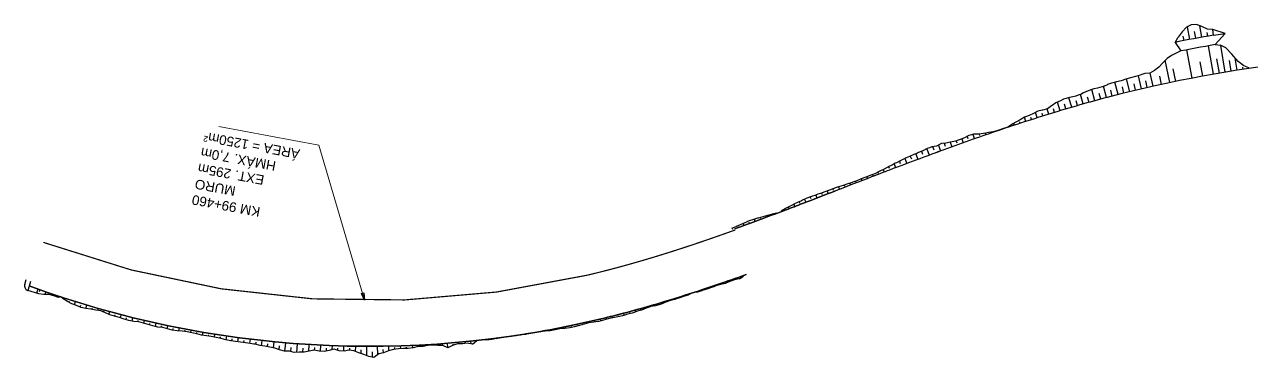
# Model space of a CAD drawing. Header units: metres. Extents: x 288738 to 324331, y 7399322 to 7465117.
# Drawn here: x 291989 to 292500, y 7462774 to 7462912 of the extents above; entities that cross this region are included whole.
import ezdxf

# ---------------------------------------------------------------- set-up
doc = ezdxf.new("R2010")
doc.units = ezdxf.units.M
doc.header["$LTSCALE"] = 10
for name, color, linetype in [('F-HZ-TALUDES-TIC', 7, 'Continuous'), ('U-HZ-TALUDES', 2, 'Continuous'), ('U-PLATAFORMA', 2, 'Continuous')]:
    doc.layers.add(name, color=color, linetype=linetype)
doc.layers.add('U-HZ-MURO', color=210, linetype='Continuous', lineweight=13)
doc.layers.add('U-HZ-TEXTO-MUROS', color=2, linetype='Continuous', lineweight=0)
doc.styles.add('ARIAL', font='arial.ttf')
doc.styles.add('DIM', font='arial.ttf', dxfattribs={"width": 0.8})
doc.dimstyles.new('U-1_2000', dxfattribs={"dimscale": 2, "dimtxt": 1.5, "dimasz": 0.75, "dimexe": 0.75, "dimexo": 0.75, "dimgap": 0.25, "dimtad": 1, "dimzin": 4, "dimtxsty": 'DIM', "dimblk": 'ARCHTICK', "dimcen": 0.7, "dimdle": 0.75, "dimclrd": 256, "dimclre": 256, "dimclrt": 256, "dimaunit": 1, "dimadec": 3, "dimazin": 2, "dimtfac": 1, "dimtofl": 0, "dimtmove": 0, "dimatfit": 3, "dimldrblk": 'CLOSEDBLANK', "dimfxl": 0, "dimtolj": 1, "dimtzin": 0, "dimlwd": -1, "dimlwe": -1, "dimarcsym": 0})

# ---------------------------------------------------------------- blocks, each defined once
blk = doc.blocks.new('_ArchTick')
at = {"color": 0, "linetype": 'ByBlock', "const_width": 0.15}
blk.add_lwpolyline([(-0.5, -0.5), (0.5, 0.5)], dxfattribs=at)

msp = doc.modelspace()

# ---------------------------------------------------------------- linework, layer by layer
at = {"layer": 'F-HZ-TALUDES-TIC', "color": 90, "linetype": 'Continuous', "lineweight": -3, "ltscale": 0.05}
for p, q in [((292471.799, 7462905.672), (292471.44, 7462907.535)), ((292474.255, 7462906.139), (292473.26, 7462911.429)), ((292476.713, 7462906.595), (292476.192, 7462909.435)), ((292479.173, 7462907.04), (292478.325, 7462911.784)), ((292481.635, 7462907.475), (292481.36, 7462909.056)), ((292484.099, 7462907.898), (292483.709, 7462910.199)), ((292484.027, 7462891.65), (292481.962, 7462903.471)), ((292488.956, 7462892.488), (292487.118, 7462903.625)), ((292465.895, 7462888.159), (292463.942, 7462897.438)), ((292475.175, 7462890.027), (292472.911, 7462901.812)), ((292486.491, 7462892.075), (292485.486, 7462897.99)), ((292491.424, 7462892.889), (292490.712, 7462897.334)), ((292493.893, 7462893.278), (292493.117, 7462898.276)), ((292458.946, 7462886.649), (292457.712, 7462892.148)), ((292468.342, 7462888.669), (292467.261, 7462893.93)), ((292479.597, 7462890.857), (292478.515, 7462896.759)), ((292496.364, 7462893.657), (292496.225, 7462894.584)), ((292498.837, 7462894.024), (292498.787, 7462894.37)), ((292439.518, 7462881.905), (292438.271, 7462886.627)), ((292444.358, 7462883.159), (292443.037, 7462888.356)), ((292449.209, 7462884.368), (292447.909, 7462889.695)), ((292451.64, 7462884.955), (292450.99, 7462887.672)), ((292454.072, 7462885.531), (292452.792, 7462890.998)), ((292456.508, 7462886.096), (292455.85, 7462888.963)), ((292462.418, 7462887.416), (292461.665, 7462890.877)), ((292425.066, 7462877.888), (292423.91, 7462881.855)), ((292429.872, 7462879.268), (292428.749, 7462883.241)), ((292432.279, 7462879.943), (292431.665, 7462882.152)), ((292434.689, 7462880.608), (292433.415, 7462885.265)), ((292437.102, 7462881.263), (292436.48, 7462883.576)), ((292441.936, 7462882.538), (292441.286, 7462885.048)), ((292446.782, 7462883.77), (292446.14, 7462886.348)), ((292415.488, 7462875.016), (292414.826, 7462877.162)), ((292417.878, 7462875.747), (292417.426, 7462877.233)), ((292420.271, 7462876.47), (292419.197, 7462880.051)), ((292422.667, 7462877.184), (292422.073, 7462879.191)), ((292427.468, 7462878.583), (292426.913, 7462880.513)), ((292403.575, 7462871.23), (292403.366, 7462871.867)), ((292405.952, 7462872.003), (292405.387, 7462873.75)), ((292408.332, 7462872.769), (292408.032, 7462873.706)), ((292410.715, 7462873.526), (292409.992, 7462875.814)), ((292413.1, 7462874.275), (292412.737, 7462875.438)), ((292401.2, 7462870.449), (292400.932, 7462871.26)), ((292293.387, 7462830.433), (292293.059, 7462831.321)), ((292295.731, 7462831.302), (292295.591, 7462831.68)), ((292298.074, 7462832.175), (292297.866, 7462832.732)), ((292300.415, 7462833.052), (292300.354, 7462833.216)), ((292283.991, 7462827.011), (292283.794, 7462827.56)), ((292286.343, 7462827.858), (292286.216, 7462828.209)), ((292288.693, 7462828.711), (292288.381, 7462829.567)), ((292291.041, 7462829.569), (292290.864, 7462830.054)), ((292281.306, 7462805.376), (292281.399, 7462805.107)), ((292283.667, 7462806.199), (292283.828, 7462805.737)), ((292286.025, 7462807.029), (292286.136, 7462806.713)), ((291991.265, 7462803.523), (291990.694, 7462801.664)), ((291994.85, 7462802.253), (291994.266, 7462800.614)), ((291995.734, 7462801.94), (291995.449, 7462801.135)), ((291998.094, 7462801.116), (291997.716, 7462800.026)), ((292000.459, 7462800.305), (292000.367, 7462800.036)), ((292269.462, 7462801.38), (292269.573, 7462801.041)), ((292271.836, 7462802.163), (292271.885, 7462802.017)), ((292274.208, 7462802.954), (292274.311, 7462802.646)), ((292276.577, 7462803.753), (292276.63, 7462803.597)), ((292278.943, 7462804.56), (292279.071, 7462804.185)), ((292002.829, 7462799.509), (292002.678, 7462799.055)), ((292179.307, 7462781.053), (292179.313, 7462780.999)), ((292189.229, 7462782.3), (292189.238, 7462782.232)), ((292191.704, 7462782.649), (292191.733, 7462782.451)), ((292194.178, 7462783.013), (292194.188, 7462782.946))]:
    msp.add_line(p, q, dxfattribs=at)
at = {"layer": 'F-HZ-TALUDES-TIC', "color": 10, "linetype": 'Continuous', "lineweight": -3, "ltscale": 0.05}
for p, q in [((292383.932, 7462866.612), (292384.579, 7462864.774)), ((292386.536, 7462866.754), (292386.737, 7462866.178)), ((292389.062, 7462867.108), (292389.299, 7462866.423)), ((292391.546, 7462867.577), (292391.605, 7462867.407)), ((292393.984, 7462868.177), (292394.029, 7462868.045)), ((292367.131, 7462861.515), (292367.624, 7462860.177)), ((292369.573, 7462862.131), (292370.463, 7462859.701)), ((292371.959, 7462862.901), (292372.385, 7462861.73)), ((292374.45, 7462863.377), (292375.161, 7462861.411)), ((292376.919, 7462863.912), (292377.216, 7462863.086)), ((292379.266, 7462864.783), (292379.867, 7462863.102)), ((292381.561, 7462865.805), (292381.892, 7462864.873)), ((292355.61, 7462856.579), (292356.404, 7462854.472)), ((292357.893, 7462857.62), (292358.318, 7462856.486)), ((292360.205, 7462858.584), (292361.085, 7462856.229)), ((292362.507, 7462859.578), (292362.967, 7462858.34)), ((292364.785, 7462860.637), (292365.771, 7462857.974)), ((292344.379, 7462850.921), (292344.549, 7462850.477)), ((292346.626, 7462852.046), (292347.054, 7462850.927)), ((292348.867, 7462853.19), (292349.128, 7462852.503)), ((292351.115, 7462854.318), (292351.727, 7462852.705)), ((292353.353, 7462855.472), (292353.709, 7462854.531)), ((292332.764, 7462846.294), (292333.05, 7462845.55)), ((292335.113, 7462847.15), (292335.248, 7462846.799)), ((292337.427, 7462848.098), (292337.717, 7462847.346)), ((292339.771, 7462848.971), (292339.91, 7462848.607)), ((292342.106, 7462849.865), (292342.384, 7462849.139)), ((292318.584, 7462841.376), (292319.054, 7462840.156)), ((292320.941, 7462842.212), (292321.164, 7462841.633)), ((292323.282, 7462843.089), (292323.72, 7462841.953)), ((292325.626, 7462843.956), (292325.839, 7462843.404)), ((292327.986, 7462844.785), (292328.385, 7462843.752)), ((292330.372, 7462845.546), (292330.545, 7462845.099)), ((292307.11, 7462836.397), (292307.246, 7462836.04)), ((292309.358, 7462837.517), (292309.717, 7462836.574)), ((292311.636, 7462838.554), (292311.844, 7462838.011)), ((292313.914, 7462839.593), (292314.386, 7462838.363)), ((292316.225, 7462840.548), (292316.472, 7462839.904)), ((292304.896, 7462835.186), (292305.044, 7462834.797)), ((292005.727, 7462798.025), (292005.882, 7462798.505)), ((292007.883, 7462796.764), (292008.042, 7462797.263)), ((292010.156, 7462795.729), (292010.558, 7462797.021)), ((292012.443, 7462794.724), (292012.682, 7462795.508)), ((292014.857, 7462794.11), (292015.295, 7462795.578)), ((292248.355, 7462794.407), (292248.227, 7462794.854)), ((292250.739, 7462795.129), (292250.679, 7462795.336)), ((292253.181, 7462795.658), (292253.008, 7462796.244)), ((292255.511, 7462796.541), (292255.45, 7462796.747)), ((292257.838, 7462797.449), (292257.769, 7462797.675)), ((292260.262, 7462798.061), (292260.208, 7462798.236)), ((292262.645, 7462798.815), (292262.537, 7462799.156)), ((292265.011, 7462799.622), (292264.965, 7462799.767)), ((292017.339, 7462793.817), (292017.495, 7462794.351)), ((292019.806, 7462793.414), (292020.03, 7462794.199)), ((292022.196, 7462792.758), (292022.303, 7462793.144)), ((292024.447, 7462791.675), (292024.774, 7462792.878)), ((292026.827, 7462790.934), (292027, 7462791.583)), ((292029.252, 7462790.338), (292029.58, 7462791.602)), ((292031.618, 7462789.531), (292031.802, 7462790.259)), ((292034.041, 7462788.932), (292034.398, 7462790.385)), ((292229.14, 7462789.02), (292228.957, 7462789.785)), ((292231.548, 7462789.691), (292231.464, 7462790.032)), ((292233.975, 7462790.283), (292233.802, 7462790.973)), ((292236.423, 7462790.793), (292236.32, 7462791.191)), ((292238.865, 7462791.322), (292238.629, 7462792.218)), ((292241.262, 7462792.016), (292241.149, 7462792.438)), ((292243.627, 7462792.804), (292243.432, 7462793.512)), ((292246.021, 7462793.511), (292245.928, 7462793.844)), ((292036.523, 7462788.67), (292036.659, 7462789.236)), ((292038.94, 7462788.054), (292039.215, 7462789.228)), ((292041.327, 7462787.314), (292041.482, 7462787.993)), ((292043.754, 7462786.714), (292044.066, 7462788.127)), ((292046.216, 7462786.303), (292046.355, 7462786.95)), ((292048.651, 7462785.753), (292048.928, 7462787.083)), ((292051.079, 7462785.165), (292051.222, 7462785.874)), ((292053.56, 7462784.859), (292053.803, 7462786.1)), ((292056.04, 7462784.553), (292056.142, 7462785.092)), ((292058.5, 7462784.107), (292058.695, 7462785.173)), ((292204.591, 7462784.593), (292204.57, 7462784.713)), ((292209.548, 7462785.213), (292209.474, 7462785.609)), ((292212.008, 7462785.66), (292211.967, 7462785.87)), ((292214.496, 7462785.894), (292214.361, 7462786.564)), ((292216.958, 7462786.325), (292216.881, 7462786.695)), ((292219.386, 7462786.913), (292219.243, 7462787.58)), ((292221.805, 7462787.545), (292221.742, 7462787.827)), ((292224.212, 7462788.214), (292224.113, 7462788.653)), ((292226.692, 7462788.531), (292226.613, 7462788.871)), ((292060.947, 7462783.596), (292061.047, 7462784.163)), ((292063.384, 7462783.044), (292063.6, 7462784.305)), ((292065.852, 7462782.641), (292065.955, 7462783.267)), ((292068.318, 7462782.235), (292068.518, 7462783.497)), ((292070.766, 7462781.728), (292070.871, 7462782.421)), ((292073.186, 7462781.102), (292073.426, 7462782.749)), ((292075.644, 7462780.648), (292075.766, 7462781.523)), ((292078.119, 7462780.304), (292078.354, 7462782.062)), ((292080.602, 7462780.023), (292080.712, 7462780.881)), ((292083.08, 7462779.692), (292083.292, 7462781.432)), ((292085.532, 7462779.207), (292085.643, 7462780.174)), ((292087.968, 7462778.66), (292088.209, 7462780.866)), ((292090.441, 7462778.29), (292090.56, 7462779.447)), ((292092.883, 7462777.767), (292093.135, 7462780.358)), ((292097.677, 7462776.386), (292097.978, 7462779.916)), ((292102.621, 7462775.929), (292102.885, 7462779.529)), ((292165.483, 7462777.79), (292165.332, 7462779.71)), ((292170.14, 7462779.475), (292170.082, 7462780.113)), ((292172.632, 7462779.631), (292172.598, 7462779.988)), ((292175.103, 7462779.459), (292174.987, 7462780.587)), ((292182.366, 7462781.102), (292182.348, 7462781.255)), ((292184.832, 7462781.509), (292184.806, 7462781.715)), ((292199.656, 7462783.793), (292199.643, 7462783.873)), ((292202.121, 7462784.209), (292202.115, 7462784.247)), ((292095.287, 7462777.083), (292095.426, 7462778.606)), ((292100.159, 7462776.248), (292100.297, 7462777.982)), ((292105.121, 7462775.961), (292105.235, 7462777.658)), ((292107.584, 7462776.344), (292107.759, 7462779.201)), ((292110.014, 7462776.867), (292110.075, 7462777.965)), ((292112.448, 7462776.336), (292112.577, 7462778.935)), ((292114.926, 7462776.451), (292114.978, 7462777.636)), ((292117.344, 7462777.075), (292117.407, 7462778.725)), ((292119.716, 7462776.78), (292119.746, 7462777.711)), ((292122.178, 7462776.41), (292122.234, 7462778.571)), ((292124.634, 7462776.76), (292124.652, 7462777.637)), ((292127.074, 7462776.252), (292127.106, 7462778.474)), ((292129.437, 7462775.437), (292129.45, 7462776.942)), ((292131.767, 7462774.532), (292131.778, 7462778.435)), ((292134.17, 7462773.891), (292134.164, 7462776.163)), ((292136.258, 7462775.023), (292136.231, 7462778.446)), ((292138.62, 7462775.698), (292138.601, 7462777.085)), ((292140.941, 7462776.618), (292140.904, 7462778.51)), ((292143.365, 7462777.217), (292143.348, 7462777.891)), ((292145.845, 7462777.516), (292145.81, 7462778.635)), ((292148.343, 7462777.567), (292148.321, 7462778.144)), ((292150.831, 7462777.765), (292150.786, 7462778.82)), ((292153.258, 7462778.337), (292153.244, 7462778.635)), ((292155.743, 7462778.517), (292155.713, 7462779.065)), ((292158.208, 7462778.875), (292158.198, 7462779.042)), ((292160.706, 7462778.86), (292160.672, 7462779.369)), ((292163.205, 7462778.782), (292163.177, 7462779.163)), ((292167.742, 7462778.858), (292167.698, 7462779.379))]:
    msp.add_line(p, q, dxfattribs=at)
at = {"layer": 'F-HZ-TALUDES-TIC', "color": 1, "linetype": 'Continuous', "lineweight": -3, "ltscale": 0.05}
for p, q in [((292396.378, 7462868.902), (292396.387, 7462868.875)), ((292207.075, 7462784.871), (292207.049, 7462785.012))]:
    msp.add_line(p, q, dxfattribs=at)
at = {"layer": 'U-HZ-MURO', "ltscale": 0.05, "const_width": 0.5}
msp.add_lwpolyline([(292285.039, 7462826.855, -0.0029856), (292274.782, 7462823.234, -0.0036587), (292265.123, 7462819.967, -0.0045568), (292254.258, 7462816.491, -0.0049985), (292244.324, 7462813.52, -0.0058581), (292233.501, 7462810.538, -0.0062723), (292223.356, 7462808.006, -0.1472932), (291997.141, 7462821.692, -0.1472932)], format="xyb", dxfattribs=at)
at = {"layer": 'U-HZ-TALUDES', "ltscale": 0.05}
for p, q in [((291989.447, 7462804.215, 721.46), (291990.007, 7462806.22)), ((291991.86, 7462805.459), (291991.265, 7462803.523)), ((292269.325, 7462800.956, 716.164), (292267.296, 7462800.627, 716.486))]:
    msp.add_line(p, q, dxfattribs=at)
for points, elevation in [([(292469.659, 7462905.255), (292468.036, 7462904.917), (292469.31, 7462907.028)], 704.504), ([(292468.036, 7462904.917), (292470.432, 7462901.33), (292468.482, 7462900.465)], 704.504), ([(292005.398, 7462798.228), (292004.402, 7462798.987), (292003.423, 7462798.789)], 721.603), ([(292175.658, 7462779.361), (292177.567, 7462780.833)], 719.409), ([(292181.675, 7462781.006), (292180.631, 7462781.205), (292179.615, 7462780.964)], 718.331), ([(292185.724, 7462781.684), (292187.55, 7462782.071), (292187.743, 7462782.061)], 718.085), ([(292195.87, 7462783.163), (292196.937, 7462783.437), (292197.892, 7462783.5)], 717.685)]:
    msp.add_lwpolyline(points, dxfattribs=dict(at, elevation=elevation))
for points in [[(292484.099, 7462907.898), (292488.941, 7462908.587), (292483.709, 7462910.199)], [(292488.941, 7462908.587), (292484.766, 7462903.954), (292486.915, 7462903.723)]]:
    msp.add_lwpolyline(points, dxfattribs=at)
at = {"layer": 'U-HZ-TALUDES', "color": 2, "linetype": 'Continuous', "lineweight": -3}
for points in [[(292483.709, 7462910.199, 702.692), (292481.529, 7462910.444, 702.323), (292479.21, 7462911.448, 701.433), (292476.904, 7462912.323, 700.625), (292474.765, 7462912.238, 700.46), (292472.807, 7462911.185, 700.947), (292471.01, 7462909.325, 701.977), (292469.31, 7462907.028, 703.3)], [(292484.099, 7462907.898, 704.248), (292482.032, 7462907.544, 704.285), (292479.966, 7462907.182, 704.321), (292477.902, 7462906.813, 704.358), (292475.839, 7462906.435, 704.394), (292473.777, 7462906.05, 704.431), (292471.717, 7462905.656, 704.468), (292469.659, 7462905.255, 704.504)], [(292484.766, 7462903.954, 704.148), (292482.714, 7462903.603, 704.185), (292480.664, 7462903.244, 704.221), (292478.614, 7462902.877, 704.258), (292476.566, 7462902.502, 704.294), (292474.52, 7462902.119, 704.331), (292472.475, 7462901.729, 704.368), (292470.432, 7462901.33, 704.404)], [(292498.787, 7462894.37, 711.696), (292496.616, 7462895.109, 711.033), (292494.279, 7462896.878, 709.67), (292491.719, 7462899.956, 707.416), (292489.198, 7462902.63, 705.429), (292486.915, 7462903.723, 704.5)], [(292468.482, 7462900.465, 704.753), (292467.733, 7462900.031, 704.952), (292466.567, 7462899.449, 705.2), (292464.703, 7462898.207, 705.796), (292462.957, 7462896.445, 706.742), (292461.24, 7462894.6, 707.74), (292459.444, 7462893.159, 708.46), (292457.577, 7462892.07, 708.934), (292455.497, 7462891.936, 708.751), (292454.281, 7462891.508, 708.87), (292453.554, 7462891.206, 708.971), (292451.568, 7462890.663, 709.057), (292449.56, 7462890.214, 709.074), (292447.593, 7462889.596, 709.202), (292445.632, 7462888.956, 709.339), (292443.62, 7462888.526, 709.327), (292441.645, 7462887.948, 709.412), (292440.001, 7462887.312, 709.579), (292439.725, 7462887.162, 709.635), (292437.789, 7462886.449, 709.803), (292435.818, 7462885.879, 709.868), (292434.315, 7462885.573, 709.831), (292434.314, 7462885.572, 709.831), (292433.819, 7462885.412, 709.857), (292431.885, 7462884.71, 710.003), (292429.98, 7462883.913, 710.211), (292428.805, 7462883.26, 710.441), (292428.798, 7462883.258, 710.441), (292428.105, 7462883.024, 710.478), (292427.77, 7462882.912, 710.495), (292426.737, 7462882.564, 710.548), (292426.162, 7462882.38, 710.572), (292424.165, 7462881.925, 710.529), (292422.695, 7462881.521, 710.54), (292422.187, 7462881.407, 710.527), (292421.628, 7462881.285, 710.51), (292420.315, 7462880.531, 710.769), (292418.428, 7462879.72, 710.962), (292416.927, 7462878.685, 711.364), (292416.671, 7462878.486, 711.447), (292414.939, 7462877.189, 711.972), (292412.954, 7462876.72, 711.916), (292411.53, 7462876.429, 711.844), (292411.528, 7462876.429, 711.844), (292410.956, 7462876.293, 711.826), (292409.114, 7462875.377, 712.076), (292407.29, 7462874.408, 712.358), (292406.197, 7462874.03, 712.396), (292406.19, 7462874.028, 712.396), (292405.371, 7462873.744, 712.424), (292403.57, 7462872.719, 712.739), (292401.747, 7462871.772, 712.997), (292400.491, 7462870.982, 713.26), (292400.489, 7462870.981, 713.261), (292398.52, 7462869.556, 713.386)], [(292398.52, 7462869.556, 713.386), (292396.309, 7462868.879, 713.887), (292394.658, 7462868.389, 713.983), (292394.374, 7462868.289, 713.985), (292392.429, 7462867.729, 714.119), (292390.411, 7462867.383, 714.484), (292389.108, 7462867.116, 714.681), (292389.107, 7462867.116, 714.681), (292388.404, 7462866.999, 714.814), (292386.357, 7462866.731, 715.27), (292384.237, 7462866.667, 715.948), (292383.328, 7462866.5, 716.11), (292383.32, 7462866.499, 716.111), (292382.272, 7462866.16, 716.161), (292380.45, 7462865.251, 715.95), (292378.569, 7462864.508, 715.919), (292377.342, 7462864.031, 715.907), (292377.34, 7462864.03, 715.907), (292376.663, 7462863.84, 715.97), (292374.667, 7462863.425, 716.293), (292372.677, 7462862.992, 716.601), (292370.928, 7462862.77, 717.022), (292370.654, 7462862.647, 717.006), (292368.824, 7462861.774, 716.852), (292366.789, 7462861.463, 717.298), (292365.816, 7462861.083, 717.297), (292365.815, 7462861.082, 717.297), (292364.921, 7462860.701, 717.268), (292363.091, 7462859.837, 717.13), (292361.246, 7462859.019, 717.044), (292360.909, 7462858.867, 717.026), (292360.902, 7462858.863, 717.026), (292359.381, 7462858.255, 717.018), (292357.528, 7462857.464, 716.965), (292356.216, 7462856.861, 716.889), (292355.694, 7462856.625, 716.862), (292354.771, 7462856.122, 716.735), (292353.878, 7462855.738, 716.709), (292352.074, 7462854.826, 716.531), (292351.628, 7462854.608, 716.494), (292350.293, 7462853.855, 716.291), (292350.207, 7462853.806, 716.278), (292348.739, 7462853.131, 716.197), (292348.472, 7462852.991, 716.167), (292346.675, 7462852.07, 715.983), (292345.14, 7462851.304, 715.846), (292345.138, 7462851.303, 715.846), (292344.87, 7462851.172, 715.825), (292343.073, 7462850.252, 715.645), (292341.493, 7462849.619, 715.651), (292341.484, 7462849.616, 715.652), (292341.209, 7462849.514, 715.661), (292339.333, 7462848.806, 715.709), (292337.454, 7462848.109, 715.769), (292335.599, 7462847.352, 715.765), (292334.025, 7462846.698, 715.752), (292334.021, 7462846.697, 715.752), (292333.74, 7462846.604, 715.771), (292331.828, 7462845.997, 715.929), (292329.912, 7462845.404, 716.101), (292328.004, 7462844.791, 716.253), (292326.391, 7462844.241, 716.351), (292326.112, 7462844.137, 716.359), (292326.035, 7462844.108, 716.361), (292324.237, 7462843.442, 716.422), (292322.363, 7462842.749, 716.486), (292320.494, 7462842.043, 716.535), (292319.474, 7462841.711, 716.611), (292319.152, 7462841.589, 716.62), (292318.608, 7462841.384, 716.634), (292316.717, 7462840.742, 716.75), (292314.861, 7462840.012, 716.771), (292313.036, 7462839.204, 716.708), (292312.623, 7462839.014, 716.686), (292312.363, 7462838.893, 716.672), (292311.225, 7462838.363, 716.607), (292309.407, 7462837.54, 716.524), (292309.282, 7462837.482, 716.517), (292309.033, 7462837.365, 716.501), (292307.612, 7462836.659, 716.377), (292305.993, 7462835.813, 716.195), (292305.837, 7462835.726, 716.172), (292305.766, 7462835.687, 716.162), (292304.09, 7462834.721, 715.887)], [(292302.313, 7462833.798, 715.637), (292300.376, 7462833.4, 715.467), (292300.342, 7462833.391, 715.465), (292300.154, 7462833.345, 715.453), (292298.414, 7462832.872, 715.375), (292296.48, 7462832.377, 715.269), (292294.581, 7462831.788, 715.232), (292294.473, 7462831.751, 715.233), (292294.301, 7462831.696, 715.231), (292292.681, 7462831.207, 715.193), (292290.799, 7462830.583, 715.186), (292289.852, 7462830.212, 715.22), (292289.702, 7462830.146, 715.23), (292288.967, 7462829.822, 715.28), (292287.147, 7462829.032, 715.396), (292285.386, 7462828.245, 715.525), (292285.334, 7462828.222, 715.529), (292285.262, 7462828.19, 715.534), (292283.512, 7462827.439, 715.646)], [(292288.534, 7462807.435, 715.736), (292286.889, 7462806.515, 715.558), (292286.777, 7462806.502, 715.577), (292286.72, 7462806.495, 715.586), (292284.719, 7462806.085, 715.808), (292282.831, 7462805.348, 715.797), (292281.184, 7462804.721, 715.795), (292281.123, 7462804.698, 715.794), (292280.934, 7462804.633, 715.798), (292278.954, 7462804.157, 715.965), (292277.008, 7462803.583, 716.058), (292276.17, 7462803.219, 716.025), (292276.127, 7462803.2, 716.023), (292275.099, 7462802.895, 716.069), (292273.164, 7462802.284, 716.129), (292271.239, 7462801.638, 716.161), (292271.186, 7462801.598, 716.148), (292271.171, 7462801.587, 716.144), (292269.325, 7462800.956, 716.164)], [(292003.423, 7462798.789, 720.898), (292001.489, 7462799.48, 720.964), (291999.483, 7462799.954, 720.87), (291997.339, 7462800.041, 720.496), (291995.258, 7462800.322, 720.251), (291990.694, 7462801.664, 0)], [(292267.282, 7462800.67, 716.441), (292265.507, 7462800.099, 716.474), (292265.496, 7462800.095, 716.475), (292265.348, 7462800.048, 716.477), (292263.411, 7462799.431, 716.514), (292261.471, 7462798.82, 716.55), (292259.933, 7462798.341, 716.579), (292259.88, 7462798.325, 716.58), (292259.528, 7462798.216, 716.587), (292257.583, 7462797.617, 716.623), (292255.634, 7462797.027, 716.66), (292254.82, 7462796.782, 716.675), (292254.749, 7462796.761, 716.677), (292253.682, 7462796.443, 716.697), (292251.727, 7462795.866, 716.733), (292249.77, 7462795.296, 716.77), (292249.692, 7462795.274, 716.771), (292249.591, 7462795.245, 716.773), (292247.809, 7462794.734, 716.806), (292245.845, 7462794.18, 716.843), (292244.106, 7462793.697, 716.875), (292243.976, 7462793.661, 716.877), (292243.878, 7462793.634, 716.879), (292241.908, 7462793.095, 716.916), (292239.935, 7462792.564, 716.952), (292238.502, 7462792.184, 716.979), (292238.331, 7462792.139, 716.982), (292237.959, 7462792.042, 716.989), (292235.98, 7462791.528, 717.025), (292233.998, 7462791.023, 717.062), (292233.237, 7462790.831, 717.076), (292233.045, 7462790.783, 717.079), (292232.013, 7462790.527, 717.098), (292230.024, 7462790.04, 717.135), (292228.033, 7462789.563, 717.171), (292227.954, 7462789.544, 717.173), (292227.731, 7462789.491, 717.177), (292226.037, 7462789.095, 717.208), (292224.039, 7462788.636, 717.245), (292222.039, 7462788.188, 717.281), (292220.037, 7462787.749, 717.318), (292218.032, 7462787.321, 717.354), (292216.025, 7462786.902, 717.391), (292214.017, 7462786.494, 717.427), (292212.006, 7462786.095, 717.464), (292209.993, 7462785.707, 717.5), (292207.979, 7462785.328, 717.537), (292205.962, 7462784.96, 717.573), (292203.944, 7462784.601, 717.61), (292201.924, 7462784.253, 717.646), (292199.902, 7462783.915, 717.683), (292197.878, 7462783.586, 717.72)], [(292267.296, 7462800.627, 716.486), (292265.598, 7462799.815, 716.772), (292265.587, 7462799.812, 716.772), (292265.438, 7462799.767, 716.773), (292263.511, 7462799.114, 716.847), (292261.587, 7462798.45, 716.939), (292260.04, 7462797.996, 716.94), (292259.986, 7462797.981, 716.94), (292259.628, 7462797.891, 716.927), (292257.648, 7462797.402, 716.849), (292255.746, 7462796.655, 717.048), (292254.971, 7462796.28, 717.199), (292254.902, 7462796.247, 717.213), (292253.865, 7462795.826, 717.339), (292251.882, 7462795.339, 717.282), (292249.864, 7462794.969, 717.11), (292249.788, 7462794.943, 717.115), (292249.689, 7462794.904, 717.127), (292247.945, 7462794.255, 717.305), (292246.032, 7462793.514, 717.535), (292244.293, 7462793.022, 717.575), (292244.16, 7462792.996, 717.567), (292244.059, 7462792.977, 717.561), (292242.148, 7462792.211, 717.831), (292240.147, 7462791.77, 717.774), (292238.741, 7462791.278, 717.916), (292238.566, 7462791.243, 717.908), (292238.188, 7462791.169, 717.891), (292236.182, 7462790.742, 717.837), (292234.174, 7462790.325, 717.782), (292233.403, 7462790.164, 717.764), (292233.211, 7462790.119, 717.764), (292232.173, 7462789.879, 717.766), (292230.206, 7462789.289, 717.908), (292228.217, 7462788.786, 717.969), (292228.138, 7462788.768, 717.971), (292227.916, 7462788.709, 717.981), (292226.185, 7462788.457, 717.863), (292224.137, 7462788.205, 717.687), (292222.162, 7462787.634, 717.848), (292220.17, 7462787.135, 717.946), (292218.19, 7462786.574, 718.117), (292216.177, 7462786.167, 718.142), (292214.148, 7462785.837, 718.097), (292212.088, 7462785.675, 717.892), (292210.069, 7462785.306, 717.909), (292208.049, 7462784.947, 717.925), (292205.993, 7462784.787, 717.749), (292203.96, 7462784.506, 717.707), (292201.936, 7462784.179, 717.722), (292199.915, 7462783.836, 717.763), (292197.892, 7462783.5, 717.807)], [(292175.658, 7462779.361, 719.409), (292173.555, 7462779.733, 718.863), (292171.514, 7462779.507, 718.928), (292169.457, 7462779.458, 718.827), (292167.455, 7462778.758, 719.388), (292165.47, 7462777.784, 720.235), (292163.332, 7462778.778, 719.117), (292161.269, 7462778.838, 718.947), (292159.207, 7462778.92, 718.766), (292157.157, 7462778.828, 718.768), (292155.127, 7462778.381, 719.136), (292153.073, 7462778.333, 719.116), (292151.042, 7462777.789, 719.601), (292148.995, 7462777.56, 719.782), (292146.937, 7462777.583, 719.72), (292144.884, 7462777.456, 719.819), (292142.836, 7462777.134, 720.124), (292140.789, 7462776.577, 720.673), (292138.741, 7462775.721, 721.531), (292136.681, 7462775.338, 721.927), (292134.621, 7462773.804, 723.484), (292132.549, 7462774.204, 723.117), (292130.483, 7462775.072, 722.292), (292128.424, 7462775.79, 721.629), (292126.372, 7462776.493, 720.99), (292124.318, 7462776.808, 720.748), (292122.248, 7462776.402, 721.238), (292120.193, 7462776.615, 721.121), (292118.157, 7462777.322, 720.518), (292116.073, 7462776.69, 721.266), (292113.991, 7462776.256, 721.826), (292111.931, 7462776.363, 721.854), (292109.894, 7462776.898, 721.465), (292107.799, 7462776.387, 722.133), (292105.703, 7462775.969, 722.719), (292103.629, 7462775.938, 722.927), (292101.554, 7462775.919, 723.135), (292099.518, 7462776.399, 722.851), (292097.442, 7462776.385, 723.074), (292095.425, 7462777.042, 722.633), (292093.408, 7462777.637, 722.264), (292091.384, 7462778.137, 722.001), (292089.346, 7462778.468, 721.918), (292087.304, 7462778.753, 721.891), (292085.289, 7462779.269, 721.641), (292084.797, 7462779.378, 721.599), (292083.263, 7462779.667, 721.52), (292081.223, 7462779.945, 721.531), (292079.18, 7462780.202, 721.573), (292077.129, 7462780.399, 721.686), (292075.098, 7462780.74, 721.663), (292073.074, 7462781.123, 721.608), (292071.073, 7462781.661, 721.408), (292069.06, 7462782.101, 721.315), (292067.036, 7462782.468, 721.306), (292065.001, 7462782.765, 721.38), (292062.975, 7462783.114, 721.41), (292060.971, 7462783.591, 721.321), (292058.959, 7462784.016, 721.294), (292056.942, 7462784.416, 721.303), (292054.909, 7462784.725, 721.415), (292052.854, 7462784.929, 721.645), (292050.81, 7462785.201, 721.815), (292048.815, 7462785.71, 721.754), (292046.823, 7462786.229, 721.693), (292044.772, 7462786.477, 721.919), (292042.768, 7462786.944, 721.932), (292040.775, 7462787.456, 721.909), (292038.812, 7462788.095, 721.764), (292036.831, 7462788.648, 721.719), (292034.751, 7462788.796, 722.1), (292032.727, 7462789.183, 722.247), (292030.761, 7462789.8, 722.166), (292028.816, 7462790.494, 722.016), (292026.806, 7462790.939, 722.133), (292024.823, 7462791.483, 722.158), (292022.953, 7462792.438, 721.767), (292021.046, 7462793.245, 721.538), (292018.99, 7462793.525, 721.868), (292016.954, 7462793.885, 722.125), (292014.875, 7462794.106, 722.538), (292012.854, 7462794.533, 722.748), (292010.97, 7462795.408, 722.499), (292009.052, 7462796.165, 722.383), (292007.197, 7462797.115, 722.074), (292005.398, 7462798.228, 721.603)], [(292179.601, 7462781.086, 718.048), (292177.564, 7462780.859, 718.085)], [(292179.615, 7462780.964, 717.966), (292177.567, 7462780.833, 718.068)], [(292185.706, 7462781.829, 717.939), (292183.672, 7462781.571, 717.975), (292181.637, 7462781.323, 718.012)], [(292185.724, 7462781.684, 718.085), (292183.707, 7462781.288, 718.26), (292181.675, 7462781.006, 718.331)], [(292195.853, 7462783.268, 717.756), (292193.827, 7462782.96, 717.793), (292191.799, 7462782.662, 717.829), (292189.769, 7462782.374, 717.866), (292187.738, 7462782.096, 717.902)], [(292195.87, 7462783.163, 717.685), (292193.848, 7462782.82, 717.698), (292191.827, 7462782.464, 717.695), (292189.793, 7462782.201, 717.749), (292187.743, 7462782.061, 717.878)]]:
    msp.add_polyline3d(points, dxfattribs=at)
at = {"layer": 'U-HZ-TALUDES', "ltscale": 0.05}
msp.add_arc((291991.265, 7462803.523, 721.46), 1.945, 159.17811, 254.31108, dxfattribs=at)
at = {"layer": 'U-PLATAFORMA', "flags": 128}
msp.add_lwpolyline([(292596.299, 7462899.235, 0.0733227), (292441.288, 7462882.37, 0.0052482), (292429.921, 7462879.282, 0.004893), (292417.826, 7462875.732, 0.0041643), (292406.758, 7462872.264, 0.0037931), (292394.697, 7462868.273, 0.0030421), (292384, 7462864.57, 0.0026637), (292371.862, 7462860.213, 0.0019042), (292361.787, 7462856.492, 0.0015236), (292349.258, 7462851.767, 0.0007619), (292341.759, 7462848.899, 0.000381), (292326.813, 7462843.146, -0.0004585), (292313.067, 7462837.856, -0.0009171), (292306.211, 7462835.239, -0.0018338), (292294.772, 7462830.946, -0.0022917), (292285.62, 7462827.596, -0.0002191), (292284.87, 7462827.326)], format="xyb", dxfattribs=at)
at = {"layer": 'U-PLATAFORMA', "lineweight": 30, "flags": 128}
msp.add_lwpolyline([(292289.572, 7462808.289, -0.0024624), (292280.933, 7462805.247, -0.003639), (292271.065, 7462801.907, -0.0045324), (292259.933, 7462798.341, -0.0049719), (292249.692, 7462795.274, -0.0058275), (292238.502, 7462792.184, -0.0062398), (292227.954, 7462789.544, -0.1469771), (291991.271, 7462803.545)], format="xyb", dxfattribs=at)
at = {"layer": 'U-PLATAFORMA', "linetype": 'Continuous', "lineweight": -3}
for centre, radius, start, end in [((292575.987, 7462365.121), 534.5, 87.82213, 104.59644), ((292582.693, 7462339.37), 561.11, 104.59644, 105.79923), ((292605.287, 7462259.523), 644.092, 105.79923, 106.920622), ((292663.766, 7462075.363), 837.32, 107.875014, 108.744318), ((292620.48, 7462209.58), 696.295, 106.920622, 107.875014), ((292693.636, 7461987.341), 930.272, 108.744318, 109.441515), ((292786.881, 7461723.169), 1210.417, 109.441515, 110.051998), ((293130.83, 7460798.323), 2197.154, 110.488404, 110.837585), ((292855.332, 7461535.631), 1410.057, 110.051999, 110.488404), ((293286.422, 7460389.532), 2634.555, 110.837585, 111.012199), ((296110.123, 7453038.218), 10509.521, 111.0121986, 111.099506), ((289435.918, 7470335.268), 8030.515, 290.9944169, 291.099506), ((291596.312, 7464705.609), 2000.56, 290.784242, 290.994417), ((291924.826, 7463827.619), 1063.117, 289.838754, 290.36397), ((291715.148, 7464392.514), 1665.671, 290.36397, 290.784242), ((291976.663, 7463683.941), 910.374, 289.78854, 289.838754), ((292046.559, 7463481.502), 715.718, 288.281117, 289.115104), ((291976.434, 7463683.839), 929.863, 289.115104, 289.679451), ((292132.912, 7463190.432), 412, 249.89213, 283.33735), ((292068.802, 7463414.171), 644.808, 287.242383, 288.281117), ((292111.556, 7463273.766), 498.033, 284.76738, 286.10292), ((292100.599, 7463311.722), 537.538, 286.10292, 287.24238), ((292127.453, 7463213.462), 435.668, 283.33735, 284.76738)]:
    msp.add_arc(centre, radius, start, end, dxfattribs=at)

# ---------------------------------------------------------------- texts
at = {"layer": 'U-HZ-TEXTO-MUROS', "color": 2, "linetype": 'Continuous', "lineweight": -3, "insert": (292064.289, 7462867.75, 11), "char_height": 4, "width": 47.08865, "attachment_point": 9, "rotation": 169.46638, "style": 'ARIAL'}
msp.add_mtext('{\\C256;KM 99+460\\PMURO \\PEXT.^I295m\\PHMÁX. 7,0m\\PÁREA = 1250m²}', dxfattribs=at)

# ---------------------------------------------------------------- leaders
at = {"layer": 'U-HZ-TEXTO-MUROS', "color": 2, "linetype": 'Continuous', "lineweight": -3}
msp.add_leader([(292130.825, 7462797.679, 8), (292111.838, 7462862.162, 8), (292070.188, 7462869.907, 8)], dimstyle='U-1_2000', override={"dimscale": 1, "dimasz": 3}, dxfattribs=at)

doc.saveas('drawing.dxf')
